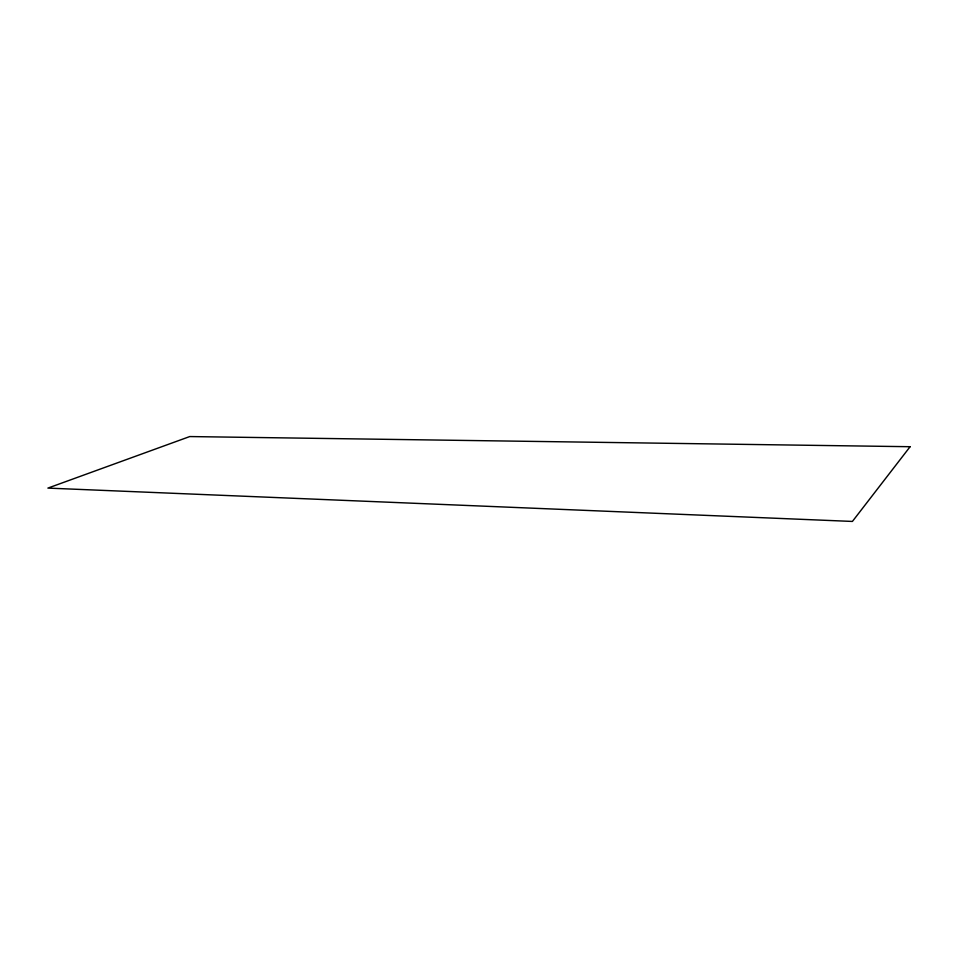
<?xml version="1.0" encoding="UTF-8"?>
<svg xmlns="http://www.w3.org/2000/svg" width="958" height="958" viewBox="0 0 958 958"><rect width="100%" height="100%" fill="white"/><g stroke="black" fill="none" stroke-linecap="round" stroke-linejoin="round"><path stroke-width="1.44" d="M910.1 446.715L852.404 521.439L47.9 488.101L189.756 436.561L910.1 446.715"/></g></svg>
